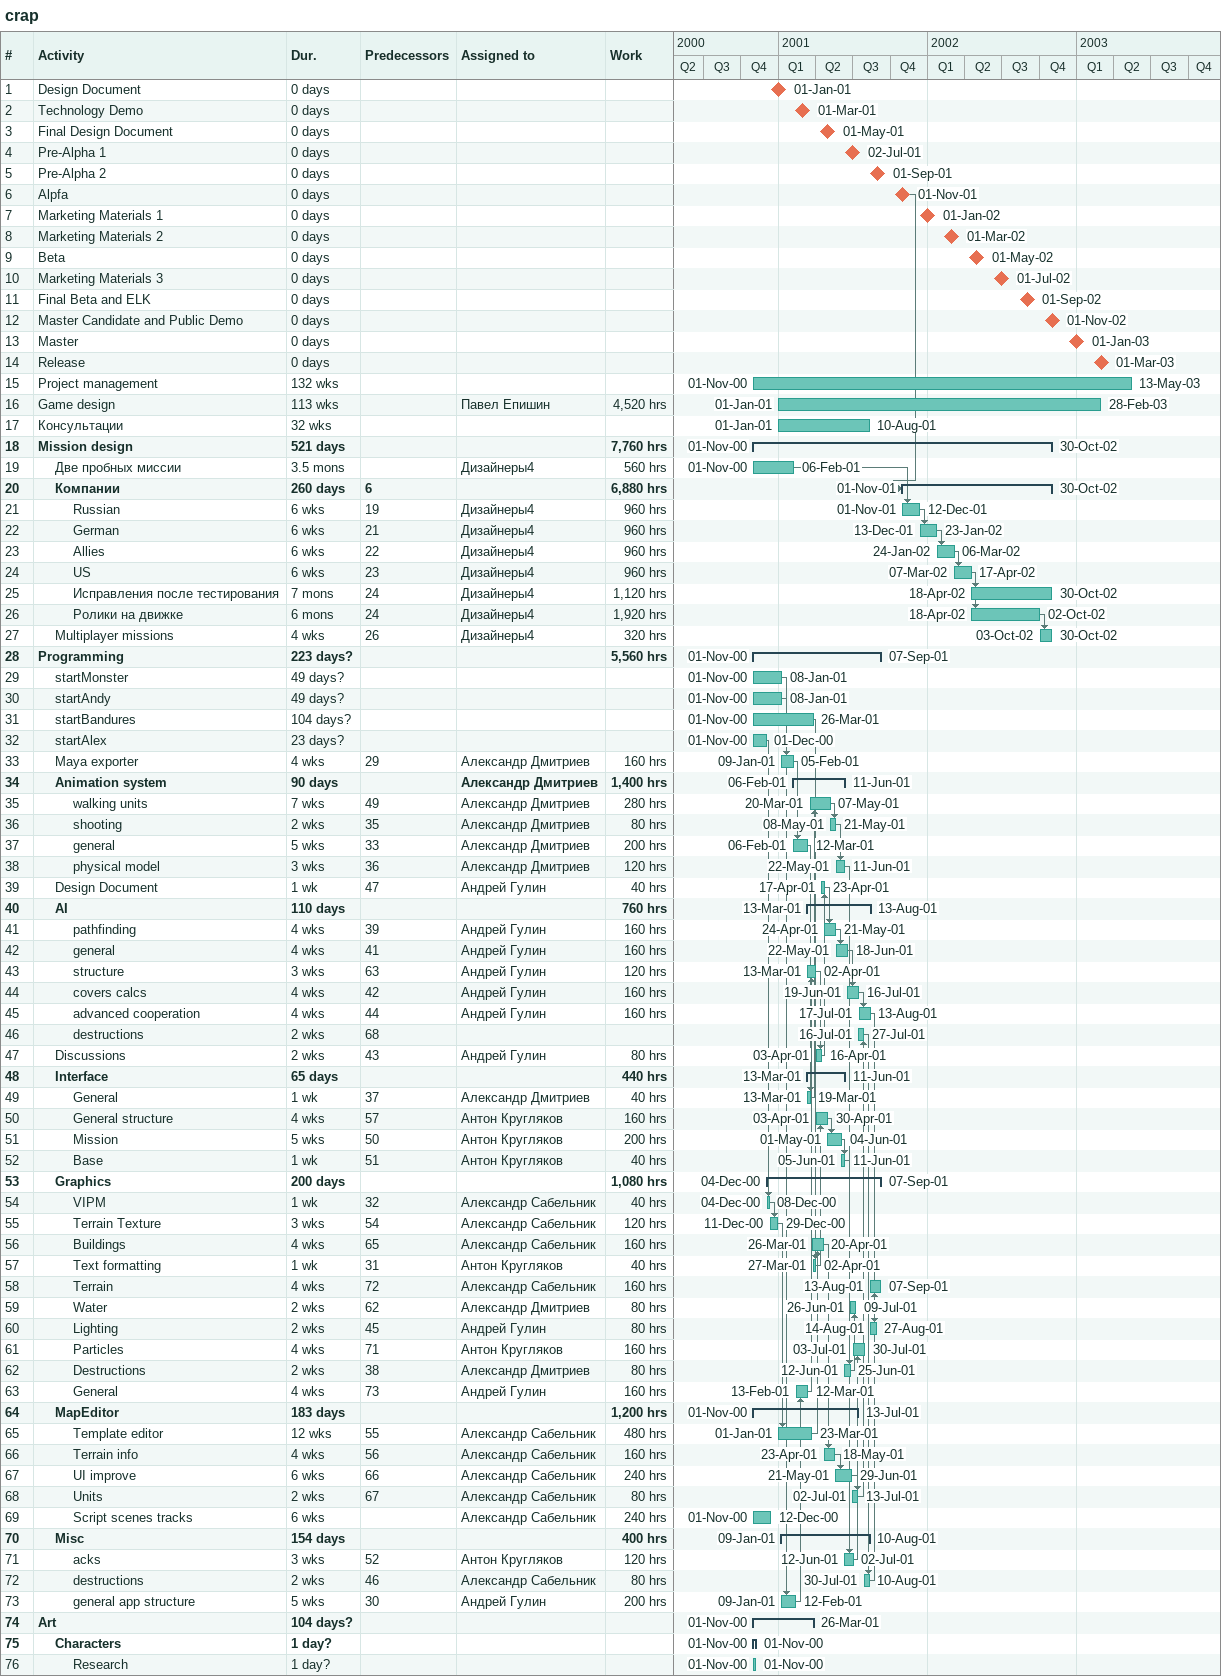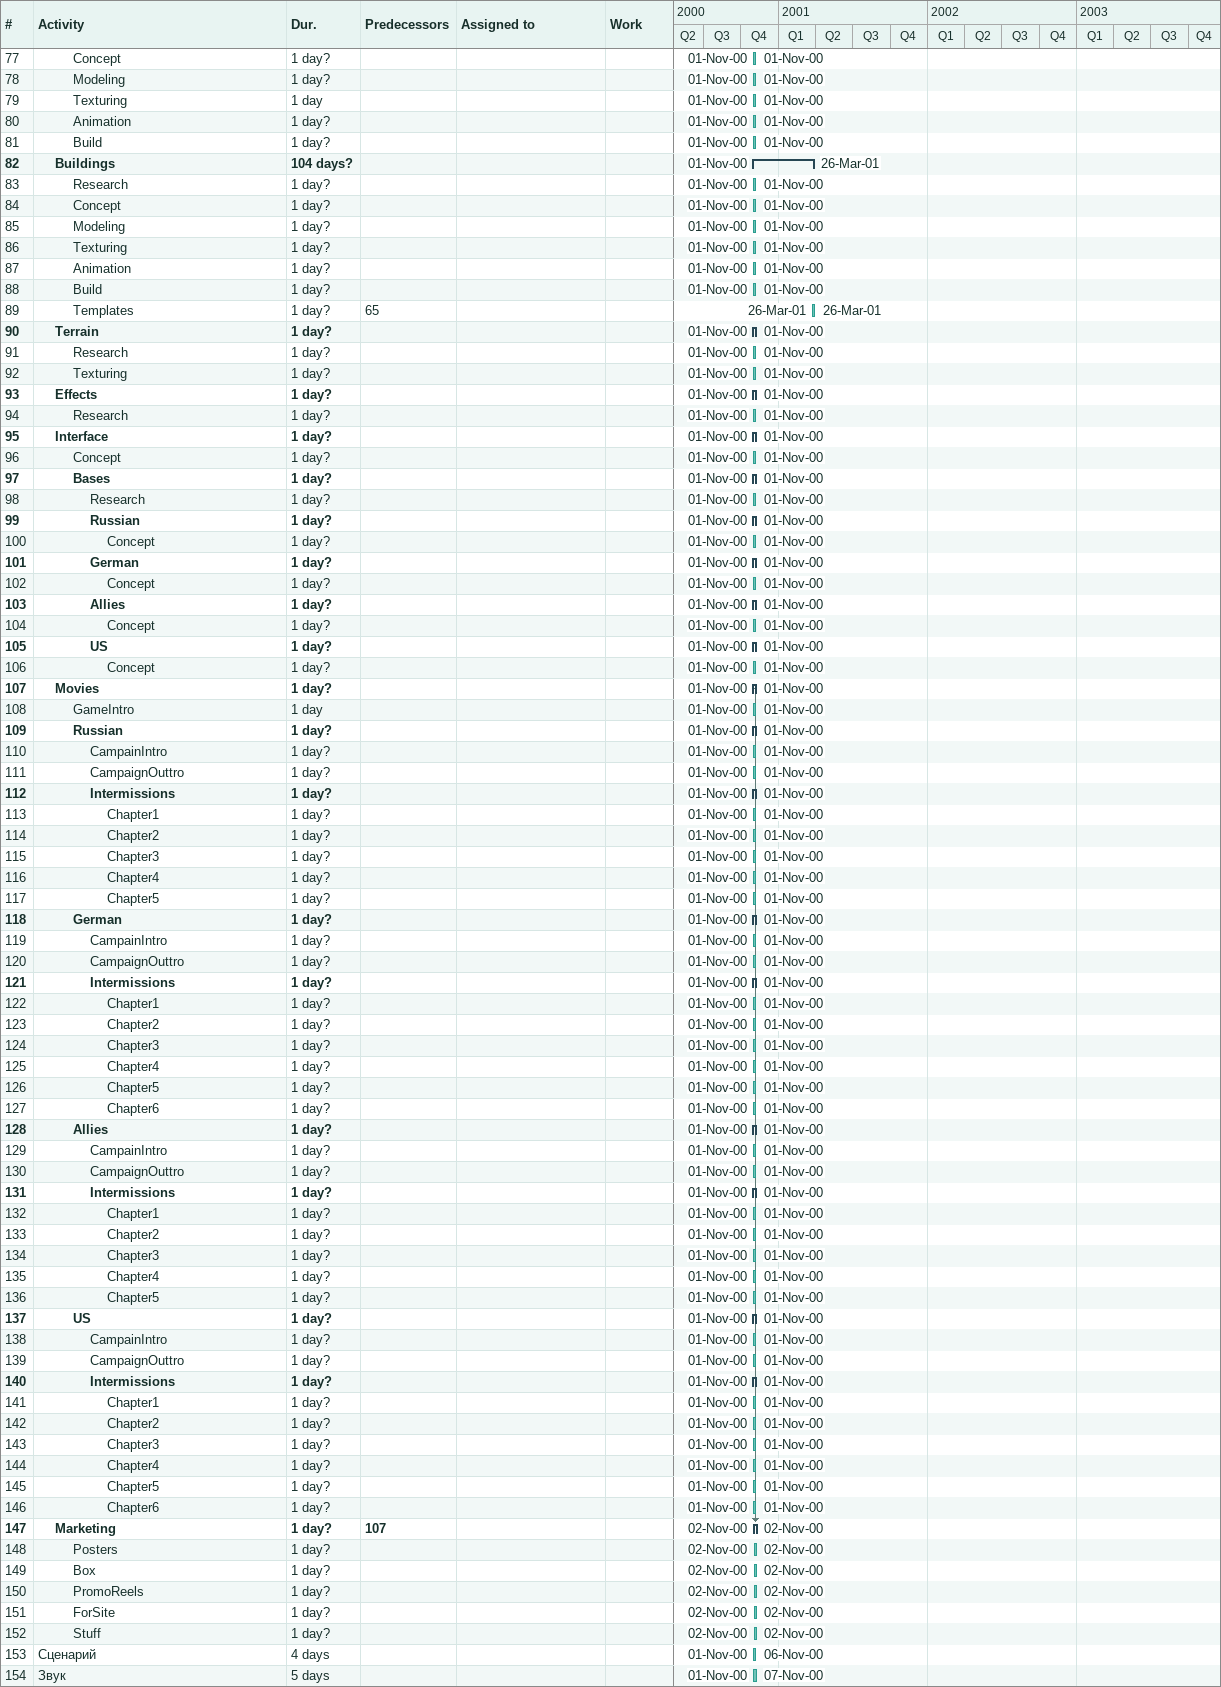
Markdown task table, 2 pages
crap

| ID | Level | Task | Duration | Start | Finish | Predecessors | Resources | Work (h) |
|---|---|---|---|---|---|---|---|---|
| 1 | 1 | Design Document | 0d | 2001-01-01 | 2001-01-01 |  |  |  |
| 2 | 1 | Technology Demo | 0d | 2001-03-01 | 2001-03-01 |  |  |  |
| 3 | 1 | Final Design Document | 0d | 2001-05-01 | 2001-05-01 |  |  |  |
| 4 | 1 | Pre-Alpha 1 | 0d | 2001-07-02 | 2001-07-02 |  |  |  |
| 5 | 1 | Pre-Alpha 2 | 0d | 2001-09-01 | 2001-09-01 |  |  |  |
| 6 | 1 | Alpfa | 0d | 2001-11-01 | 2001-11-01 |  |  |  |
| 7 | 1 | Marketing Materials 1 | 0d | 2002-01-01 | 2002-01-01 |  |  |  |
| 8 | 1 | Marketing Materials 2 | 0d | 2002-03-01 | 2002-03-01 |  |  |  |
| 9 | 1 | Beta | 0d | 2002-05-01 | 2002-05-01 |  |  |  |
| 10 | 1 | Marketing Materials 3 | 0d | 2002-07-01 | 2002-07-01 |  |  |  |
| 11 | 1 | Final Beta and ELK | 0d | 2002-09-01 | 2002-09-01 |  |  |  |
| 12 | 1 | Master Candidate and Public Demo | 0d | 2002-11-01 | 2002-11-01 |  |  |  |
| 13 | 1 | Master | 0d | 2003-01-01 | 2003-01-01 |  |  |  |
| 14 | 1 | Release | 0d | 2003-03-01 | 2003-03-01 |  |  |  |
| 15 | 1 | Project management | 132w | 2000-11-01 | 2003-05-13 |  |  |  |
| 16 | 1 | Game design | 113w | 2001-01-01 | 2003-02-28 |  | Павел Епишин | 4520 |
| 17 | 1 | Консультации | 32w | 2001-01-01 | 2001-08-10 |  |  |  |
| 18 | 1 | **Mission design** | 521d | 2000-11-01 | 2002-10-30 |  |  | 7760 |
| 19 | 2 | Две пробных миссии | 3.5mo | 2000-11-01 | 2001-02-06 |  | Дизайнеры4 | 560 |
| 20 | 2 | **Компании** | 260d | 2001-11-01 | 2002-10-30 | 6 |  | 6880 |
| 21 | 3 | Russian | 6w | 2001-11-01 | 2001-12-12 | 19 | Дизайнеры4 | 960 |
| 22 | 3 | German | 6w | 2001-12-13 | 2002-01-23 | 21 | Дизайнеры4 | 960 |
| 23 | 3 | Allies | 6w | 2002-01-24 | 2002-03-06 | 22 | Дизайнеры4 | 960 |
| 24 | 3 | US | 6w | 2002-03-07 | 2002-04-17 | 23 | Дизайнеры4 | 960 |
| 25 | 3 | Исправления после тестирования | 7mo | 2002-04-18 | 2002-10-30 | 24 | Дизайнеры4 | 1120 |
| 26 | 3 | Ролики на движке | 6mo | 2002-04-18 | 2002-10-02 | 24 | Дизайнеры4 | 1920 |
| 27 | 2 | Multiplayer missions | 4w | 2002-10-03 | 2002-10-30 | 26 | Дизайнеры4 | 320 |
| 28 | 1 | **Programming** | 223d? | 2000-11-01 | 2001-09-07 |  |  | 5560 |
| 29 | 2 | startMonster | 49d? | 2000-11-01 | 2001-01-08 |  |  |  |
| 30 | 2 | startAndy | 49d? | 2000-11-01 | 2001-01-08 |  |  |  |
| 31 | 2 | startBandures | 104d? | 2000-11-01 | 2001-03-26 |  |  |  |
| 32 | 2 | startAlex | 23d? | 2000-11-01 | 2000-12-01 |  |  |  |
| 33 | 2 | Maya exporter | 4w | 2001-01-09 | 2001-02-05 | 29 | Александр Дмитриев | 160 |
| 34 | 2 | **Animation system** | 90d | 2001-02-06 | 2001-06-11 |  | Александр Дмитриев | 1400 |
| 35 | 3 | walking units | 7w | 2001-03-20 | 2001-05-07 | 49 | Александр Дмитриев | 280 |
| 36 | 3 | shooting | 2w | 2001-05-08 | 2001-05-21 | 35 | Александр Дмитриев | 80 |
| 37 | 3 | general | 5w | 2001-02-06 | 2001-03-12 | 33 | Александр Дмитриев | 200 |
| 38 | 3 | physical model | 3w | 2001-05-22 | 2001-06-11 | 36 | Александр Дмитриев | 120 |
| 39 | 2 | Design Document | 1w | 2001-04-17 | 2001-04-23 | 47 | Андрей Гулин | 40 |
| 40 | 2 | **AI** | 110d | 2001-03-13 | 2001-08-13 |  |  | 760 |
| 41 | 3 | pathfinding | 4w | 2001-04-24 | 2001-05-21 | 39 | Андрей Гулин | 160 |
| 42 | 3 | general | 4w | 2001-05-22 | 2001-06-18 | 41 | Андрей Гулин | 160 |
| 43 | 3 | structure | 3w | 2001-03-13 | 2001-04-02 | 63 | Андрей Гулин | 120 |
| 44 | 3 | covers calcs | 4w | 2001-06-19 | 2001-07-16 | 42 | Андрей Гулин | 160 |
| 45 | 3 | advanced cooperation | 4w | 2001-07-17 | 2001-08-13 | 44 | Андрей Гулин | 160 |
| 46 | 3 | destructions | 2w | 2001-07-16 | 2001-07-27 | 68 |  |  |
| 47 | 2 | Discussions | 2w | 2001-04-03 | 2001-04-16 | 43 | Андрей Гулин | 80 |
| 48 | 2 | **Interface** | 65d | 2001-03-13 | 2001-06-11 |  |  | 440 |
| 49 | 3 | General | 1w | 2001-03-13 | 2001-03-19 | 37 | Александр Дмитриев | 40 |
| 50 | 3 | General structure | 4w | 2001-04-03 | 2001-04-30 | 57 | Антон Кругляков | 160 |
| 51 | 3 | Mission | 5w | 2001-05-01 | 2001-06-04 | 50 | Антон Кругляков | 200 |
| 52 | 3 | Base | 1w | 2001-06-05 | 2001-06-11 | 51 | Антон Кругляков | 40 |
| 53 | 2 | **Graphics** | 200d | 2000-12-04 | 2001-09-07 |  |  | 1080 |
| 54 | 3 | VIPM | 1w | 2000-12-04 | 2000-12-08 | 32 | Александр Сабельник | 40 |
| 55 | 3 | Terrain Texture | 3w | 2000-12-11 | 2000-12-29 | 54 | Александр Сабельник | 120 |
| 56 | 3 | Buildings | 4w | 2001-03-26 | 2001-04-20 | 65 | Александр Сабельник | 160 |
| 57 | 3 | Text formatting | 1w | 2001-03-27 | 2001-04-02 | 31 | Антон Кругляков | 40 |
| 58 | 3 | Terrain | 4w | 2001-08-13 | 2001-09-07 | 72 | Александр Сабельник | 160 |
| 59 | 3 | Water | 2w | 2001-06-26 | 2001-07-09 | 62 | Александр Дмитриев | 80 |
| 60 | 3 | Lighting | 2w | 2001-08-14 | 2001-08-27 | 45 | Андрей Гулин | 80 |
| 61 | 3 | Particles | 4w | 2001-07-03 | 2001-07-30 | 71 | Антон Кругляков | 160 |
| 62 | 3 | Destructions | 2w | 2001-06-12 | 2001-06-25 | 38 | Александр Дмитриев | 80 |
| 63 | 3 | General | 4w | 2001-02-13 | 2001-03-12 | 73 | Андрей Гулин | 160 |
| 64 | 2 | **MapEditor** | 183d | 2000-11-01 | 2001-07-13 |  |  | 1200 |
| 65 | 3 | Template editor | 12w | 2001-01-01 | 2001-03-23 | 55 | Александр Сабельник | 480 |
| 66 | 3 | Terrain info | 4w | 2001-04-23 | 2001-05-18 | 56 | Александр Сабельник | 160 |
| 67 | 3 | UI improve | 6w | 2001-05-21 | 2001-06-29 | 66 | Александр Сабельник | 240 |
| 68 | 3 | Units | 2w | 2001-07-02 | 2001-07-13 | 67 | Александр Сабельник | 80 |
| 69 | 3 | Script scenes tracks | 6w | 2000-11-01 | 2000-12-12 |  | Александр Сабельник | 240 |
| 70 | 2 | **Misc** | 154d | 2001-01-09 | 2001-08-10 |  |  | 400 |
| 71 | 3 | acks | 3w | 2001-06-12 | 2001-07-02 | 52 | Антон Кругляков | 120 |
| 72 | 3 | destructions | 2w | 2001-07-30 | 2001-08-10 | 46 | Александр Сабельник | 80 |
| 73 | 3 | general app structure | 5w | 2001-01-09 | 2001-02-12 | 30 | Андрей Гулин | 200 |
| 74 | 1 | **Art** | 104d? | 2000-11-01 | 2001-03-26 |  |  |  |
| 75 | 2 | **Characters** | 1d? | 2000-11-01 | 2000-11-01 |  |  |  |
| 76 | 3 | Research | 1d? | 2000-11-01 | 2000-11-01 |  |  |  |
| 77 | 3 | Concept | 1d? | 2000-11-01 | 2000-11-01 |  |  |  |
| 78 | 3 | Modeling | 1d? | 2000-11-01 | 2000-11-01 |  |  |  |
| 79 | 3 | Texturing | 1d | 2000-11-01 | 2000-11-01 |  |  |  |
| 80 | 3 | Animation | 1d? | 2000-11-01 | 2000-11-01 |  |  |  |
| 81 | 3 | Build | 1d? | 2000-11-01 | 2000-11-01 |  |  |  |
| 82 | 2 | **Buildings** | 104d? | 2000-11-01 | 2001-03-26 |  |  |  |
| 83 | 3 | Research | 1d? | 2000-11-01 | 2000-11-01 |  |  |  |
| 84 | 3 | Concept | 1d? | 2000-11-01 | 2000-11-01 |  |  |  |
| 85 | 3 | Modeling | 1d? | 2000-11-01 | 2000-11-01 |  |  |  |
| 86 | 3 | Texturing | 1d? | 2000-11-01 | 2000-11-01 |  |  |  |
| 87 | 3 | Animation | 1d? | 2000-11-01 | 2000-11-01 |  |  |  |
| 88 | 3 | Build | 1d? | 2000-11-01 | 2000-11-01 |  |  |  |
| 89 | 3 | Templates | 1d? | 2001-03-26 | 2001-03-26 | 65 |  |  |
| 90 | 2 | **Terrain** | 1d? | 2000-11-01 | 2000-11-01 |  |  |  |
| 91 | 3 | Research | 1d? | 2000-11-01 | 2000-11-01 |  |  |  |
| 92 | 3 | Texturing | 1d? | 2000-11-01 | 2000-11-01 |  |  |  |
| 93 | 2 | **Effects** | 1d? | 2000-11-01 | 2000-11-01 |  |  |  |
| 94 | 3 | Research | 1d? | 2000-11-01 | 2000-11-01 |  |  |  |
| 95 | 2 | **Interface** | 1d? | 2000-11-01 | 2000-11-01 |  |  |  |
| 96 | 3 | Concept | 1d? | 2000-11-01 | 2000-11-01 |  |  |  |
| 97 | 3 | **Bases** | 1d? | 2000-11-01 | 2000-11-01 |  |  |  |
| 98 | 4 | Research | 1d? | 2000-11-01 | 2000-11-01 |  |  |  |
| 99 | 4 | **Russian** | 1d? | 2000-11-01 | 2000-11-01 |  |  |  |
| 100 | 5 | Concept | 1d? | 2000-11-01 | 2000-11-01 |  |  |  |
| 101 | 4 | **German** | 1d? | 2000-11-01 | 2000-11-01 |  |  |  |
| 102 | 5 | Concept | 1d? | 2000-11-01 | 2000-11-01 |  |  |  |
| 103 | 4 | **Allies** | 1d? | 2000-11-01 | 2000-11-01 |  |  |  |
| 104 | 5 | Concept | 1d? | 2000-11-01 | 2000-11-01 |  |  |  |
| 105 | 4 | **US** | 1d? | 2000-11-01 | 2000-11-01 |  |  |  |
| 106 | 5 | Concept | 1d? | 2000-11-01 | 2000-11-01 |  |  |  |
| 107 | 2 | **Movies** | 1d? | 2000-11-01 | 2000-11-01 |  |  |  |
| 108 | 3 | GameIntro | 1d | 2000-11-01 | 2000-11-01 |  |  |  |
| 109 | 3 | **Russian** | 1d? | 2000-11-01 | 2000-11-01 |  |  |  |
| 110 | 4 | CampainIntro | 1d? | 2000-11-01 | 2000-11-01 |  |  |  |
| 111 | 4 | CampaignOuttro | 1d? | 2000-11-01 | 2000-11-01 |  |  |  |
| 112 | 4 | **Intermissions** | 1d? | 2000-11-01 | 2000-11-01 |  |  |  |
| 113 | 5 | Chapter1 | 1d? | 2000-11-01 | 2000-11-01 |  |  |  |
| 114 | 5 | Chapter2 | 1d? | 2000-11-01 | 2000-11-01 |  |  |  |
| 115 | 5 | Chapter3 | 1d? | 2000-11-01 | 2000-11-01 |  |  |  |
| 116 | 5 | Chapter4 | 1d? | 2000-11-01 | 2000-11-01 |  |  |  |
| 117 | 5 | Chapter5 | 1d? | 2000-11-01 | 2000-11-01 |  |  |  |
| 118 | 3 | **German** | 1d? | 2000-11-01 | 2000-11-01 |  |  |  |
| 119 | 4 | CampainIntro | 1d? | 2000-11-01 | 2000-11-01 |  |  |  |
| 120 | 4 | CampaignOuttro | 1d? | 2000-11-01 | 2000-11-01 |  |  |  |
| 121 | 4 | **Intermissions** | 1d? | 2000-11-01 | 2000-11-01 |  |  |  |
| 122 | 5 | Chapter1 | 1d? | 2000-11-01 | 2000-11-01 |  |  |  |
| 123 | 5 | Chapter2 | 1d? | 2000-11-01 | 2000-11-01 |  |  |  |
| 124 | 5 | Chapter3 | 1d? | 2000-11-01 | 2000-11-01 |  |  |  |
| 125 | 5 | Chapter4 | 1d? | 2000-11-01 | 2000-11-01 |  |  |  |
| 126 | 5 | Chapter5 | 1d? | 2000-11-01 | 2000-11-01 |  |  |  |
| 127 | 5 | Chapter6 | 1d? | 2000-11-01 | 2000-11-01 |  |  |  |
| 128 | 3 | **Allies** | 1d? | 2000-11-01 | 2000-11-01 |  |  |  |
| 129 | 4 | CampainIntro | 1d? | 2000-11-01 | 2000-11-01 |  |  |  |
| 130 | 4 | CampaignOuttro | 1d? | 2000-11-01 | 2000-11-01 |  |  |  |
| 131 | 4 | **Intermissions** | 1d? | 2000-11-01 | 2000-11-01 |  |  |  |
| 132 | 5 | Chapter1 | 1d? | 2000-11-01 | 2000-11-01 |  |  |  |
| 133 | 5 | Chapter2 | 1d? | 2000-11-01 | 2000-11-01 |  |  |  |
| 134 | 5 | Chapter3 | 1d? | 2000-11-01 | 2000-11-01 |  |  |  |
| 135 | 5 | Chapter4 | 1d? | 2000-11-01 | 2000-11-01 |  |  |  |
| 136 | 5 | Chapter5 | 1d? | 2000-11-01 | 2000-11-01 |  |  |  |
| 137 | 3 | **US** | 1d? | 2000-11-01 | 2000-11-01 |  |  |  |
| 138 | 4 | CampainIntro | 1d? | 2000-11-01 | 2000-11-01 |  |  |  |
| 139 | 4 | CampaignOuttro | 1d? | 2000-11-01 | 2000-11-01 |  |  |  |
| 140 | 4 | **Intermissions** | 1d? | 2000-11-01 | 2000-11-01 |  |  |  |
| 141 | 5 | Chapter1 | 1d? | 2000-11-01 | 2000-11-01 |  |  |  |
| 142 | 5 | Chapter2 | 1d? | 2000-11-01 | 2000-11-01 |  |  |  |
| 143 | 5 | Chapter3 | 1d? | 2000-11-01 | 2000-11-01 |  |  |  |
| 144 | 5 | Chapter4 | 1d? | 2000-11-01 | 2000-11-01 |  |  |  |
| 145 | 5 | Chapter5 | 1d? | 2000-11-01 | 2000-11-01 |  |  |  |
| 146 | 5 | Chapter6 | 1d? | 2000-11-01 | 2000-11-01 |  |  |  |
| 147 | 2 | **Marketing** | 1d? | 2000-11-02 | 2000-11-02 | 107 |  |  |
| 148 | 3 | Posters | 1d? | 2000-11-02 | 2000-11-02 |  |  |  |
| 149 | 3 | Box | 1d? | 2000-11-02 | 2000-11-02 |  |  |  |
| 150 | 3 | PromoReels | 1d? | 2000-11-02 | 2000-11-02 |  |  |  |
| 151 | 3 | ForSite | 1d? | 2000-11-02 | 2000-11-02 |  |  |  |
| 152 | 3 | Stuff | 1d? | 2000-11-02 | 2000-11-02 |  |  |  |
| 153 | 1 | Сценарий | 4d | 2000-11-01 | 2000-11-06 |  |  |  |
| 154 | 1 | Звук | 5d | 2000-11-01 | 2000-11-07 |  |  |  |
